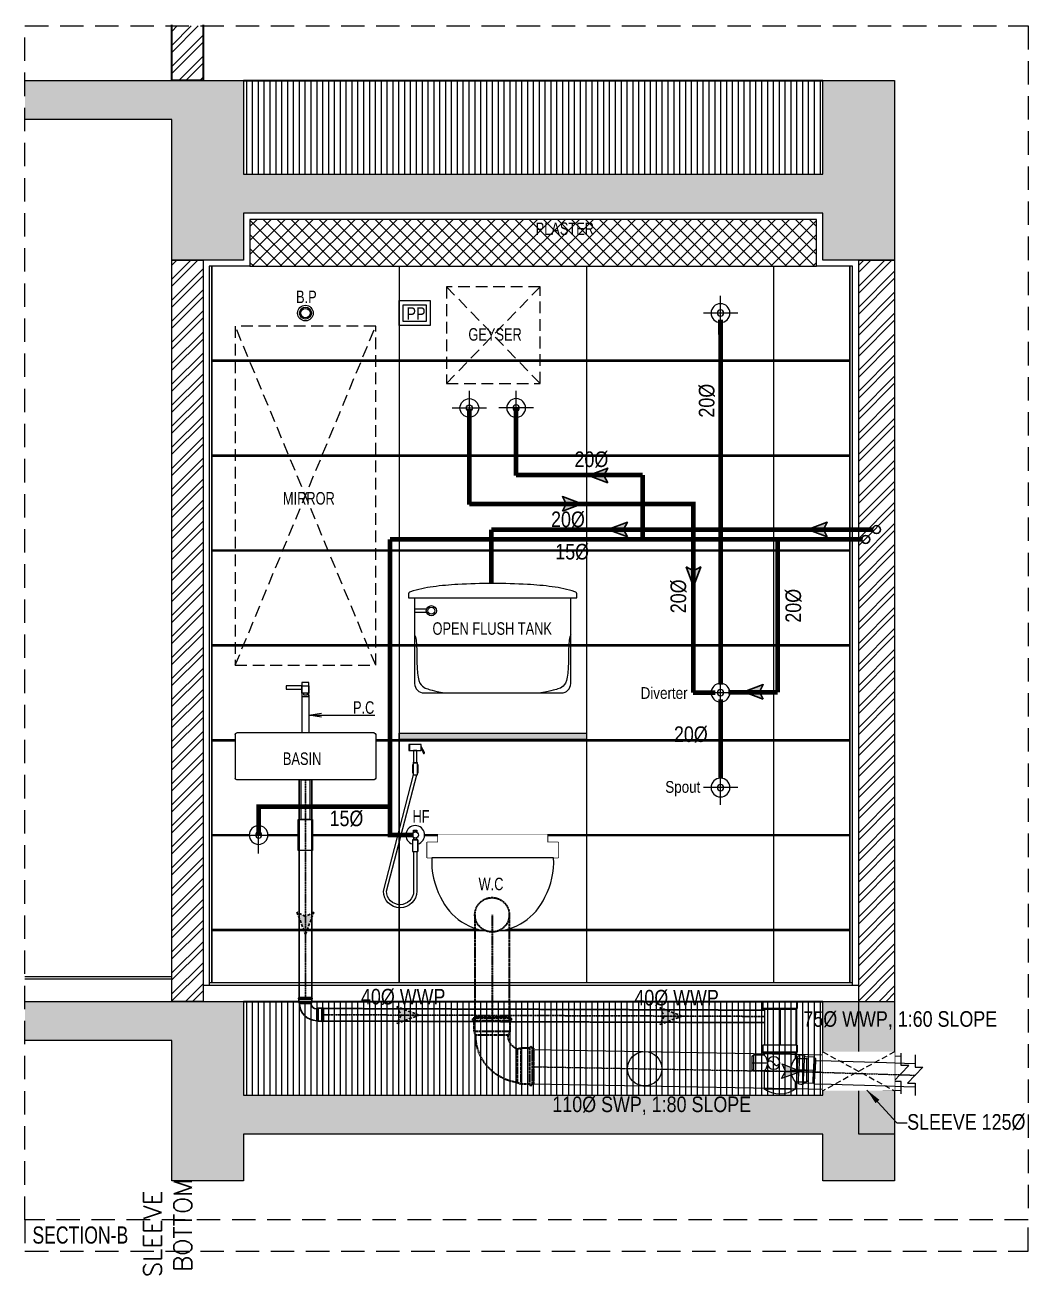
# Model space of a CAD drawing. Header units: inches. Extents: x 899679 to 12882928, y -3363313 to 527800.
# Drawn here: x 927396 to 930609, y 509118 to 513123 of the extents above; entities that cross this region are included whole.
import ezdxf

# ---------------------------------------------------------------- set-up
doc = ezdxf.new("R2010")
doc.units = ezdxf.units.IN
doc.header["$LTSCALE"] = 150
for name, pattern in [('CENTER', [2, 1.25, -0.25, 0.25, -0.25]), ('DASHED2', [0.375, 0.25, -0.125]), ('HIDDEN', [0.375, 0.25, -0.125])]:
    doc.linetypes.add(name, pattern=pattern)
for name, color, linetype, lineweight in [('a-Wall-HM', 30, 'Continuous', 20), ('ele02', 4, 'Continuous', 9), ('FILING-MSA', 253, 'Continuous', 9), ('g-dot', 8, 'HIDDEN', 9), ('g-ele-03', 8, 'Continuous', 5), ('g-r.c.c', 8, 'Continuous', 15), ('g-text', 8, 'Continuous', 9), ('g-wall', 8, 'Continuous', 30), ('P.FIXTURE-MSA', 8, 'Continuous', 5), ('P_SLEEVE', 1, 'Continuous', 9), ('P_SOIL WASTE PIPE', 6, 'DASHED2', 30), ('P_SW PIPE', 6, 'Continuous', 9), ('P_Water Supply Downtake pipe', 3, 'Continuous', 25), ('P_WW PIPE', 4, 'Continuous', 9), ('Pl_FLushing PIpe', 150, 'Continuous', 9), ('PLASTER', 3, 'Continuous', 9), ('SHEET', 7, 'Continuous', 13), ('TILE', 8, 'Continuous', 13), ('WALL HATCH-MSA', 251, 'Continuous', 9), ('WALL TILE', 250, 'Continuous', 13)]:
    doc.layers.add(name, color=color, linetype=linetype, lineweight=lineweight)
for name, color, linetype in [('g-sol250', 8, 'Continuous'), ('P_DOMESTIC GRAVITY PIPE', 3, 'Continuous'), ('P_FLUSHING GRAVITY PIPE', 150, 'Continuous'), ('P_HOT WATER PIPE', 1, 'HIDDEN'), ('P_SANITARY', 7, 'Continuous'), ('P_WASTE WATER PIPE', 4, 'DASHED2'), ('PL-Sleeve', 1, 'Continuous'), ('R.C.C HATCH-MSA', 250, 'Continuous'), ('TILE HATCH', 253, 'Continuous'), ('TILE SECTION', 152, 'Continuous')]:
    doc.layers.add(name, color=color, linetype=linetype)
doc.styles.add('AR', font='swisscl.ttf')
doc.styles.add('ARIAL', font='swisscl.ttf')
doc.styles.add('arial unicode', font='swisscl.ttf', dxfattribs={"height": 165})
doc.styles.add('PLUMBING TEXT', font='ARIALN.TTF')
doc.styles.add('SWINS', font='swissc.ttf')
doc.styles.add('{18b73a54-fa43-428c-adcb-c1c7bbdf2c84}', font='Simplex.shx')
doc.dimstyles.new('75', dxfattribs={"dimtxt": 115, "dimasz": 50, "dimexe": 75, "dimexo": 0, "dimgap": 25, "dimtad": 1, "dimdec": 0, "dimzin": 0, "dimdsep": 46, "dimtxsty": 'ARIAL', "dimblk": 'ARCHTICK', "dimcen": 0.09, "dimdle": 75, "dimclrd": 256, "dimclre": 256, "dimclrt": 256, "dimadec": 0, "dimazin": 0, "dimtfac": 1, "dimtdec": 0, "dimtofl": 0, "dimtmove": 1, "dimatfit": 0, "dimfxl": 1, "dimtolj": 1, "dimtzin": 0, "dimlwd": -1, "dimlwe": -1, "dimarcsym": 0})
doc.dimstyles.new('PLUMBING DIM', dxfattribs={"dimscale": 50, "dimtxt": 1.5, "dimasz": 1, "dimexe": 1, "dimexo": 1, "dimgap": 0.5, "dimtad": 1, "dimdec": 1, "dimtxsty": 'PLUMBING TEXT', "dimcen": 1, "dimdle": 50, "dimclrd": 256, "dimclre": 256, "dimclrt": 256, "dimadec": 0, "dimazin": 0, "dimtfac": 1, "dimtdec": 1, "dimtmove": 0, "dimatfit": 3, "dimfxl": 50, "dimlwd": -1, "dimlwe": -1, "dimarcsym": 1})

# ---------------------------------------------------------------- blocks, each defined once
blk = doc.blocks.new('_ArchTick')
at = {"color": 0, "linetype": 'ByBlock', "const_width": 0.15}
blk.add_lwpolyline([(-0.5, -0.5), (0.5, 0.5)], dxfattribs=at)
blk = doc.blocks.new('G$C59D45CD7')
at = {"layer": 'P.FIXTURE-MSA'}
for p, q in [((150, -385.9, 88.8), (150, -268.1, 88.8)), ((209.1, -327, 88.8), (90.9, -327, 88.8))]:
    blk.add_line(p, q, dxfattribs=at)
for points in [[(11.4, 116.5), (-11.4, 116.5), (-11.4, 162.1), (11.4, 162.1)], [(-11.4, 127.9), (11.4, 127.9), (11.4, 150.7), (-11.4, 150.7)], [(6.4, 127.9), (6.4, 122.2), (-6.4, 122.2), (-6.4, 127.9)], [(11.4, 150.7), (61.4, 150.7), (61.4, 140.7), (11.4, 140.7)]]:
    blk.add_lwpolyline(points, close=True, dxfattribs=at)
at = {"layer": 'P.FIXTURE-MSA', "elevation": 0}
blk.add_lwpolyline([(22.8, -277), (-22.8, -277), (-22.8, -377), (22.8, -377)], close=True, dxfattribs=at)
at = {"layer": 'P.FIXTURE-MSA'}
for radius in [30, 10]:
    blk.add_circle((150, -327, 88.8), radius, dxfattribs=at)
blk.add_wipeout([(-220, 0), (220, 0), (225, -5), (225, -145), (220, -150), (-220, -150), (-225, -145), (-225, -5)]).dxf.layer = 'P.FIXTURE-MSA'
for p, q in [((-11.4, 121.1), (-11.4, 0, 0)), ((11.4, 121.1), (11.4, 0, 0)), ((-220, 0), (220, 0)), ((-225, -5), (-225, -145)), ((225, -5), (225, -145)), ((-220, -150), (220, -150))]:
    blk.add_line(p, q, dxfattribs=at)
blk.add_lwpolyline([(-14.2, -277), (14.2, -277), (14.2, -150), (-14.2, -150)], close=True, dxfattribs=at)
for centre, start, end in [((-220, -5), 90, 180), ((220, -5), 0, 90), ((-220, -145), 180, 270), ((220, -145), 270, 0)]:
    blk.add_arc(centre, 5, start, end, dxfattribs=at)
blk = doc.blocks.new('fsfsfsfsf')
at = {"ltscale": 150}
for p, q in [((6903525.9, -4182669.8), (6903525.9, -4182707.2)), ((6903525.9, -4182669.8), (6903525.9, -4182707.2)), ((6903543.2, -4182669.8), (6903543.2, -4182707.2)), ((6903543.2, -4182669.8), (6903543.2, -4182707.2))]:
    blk.add_line(p, q, dxfattribs=at)
at = {"ltscale": 150, "elevation": 0}
for points in [[(6903515.8, -4182364), (6903514.1, -4182364), (6903514.1, -4182383.9), (6903515.8, -4182383.9)], [(6903515.8, -4182364.6), (6903515.8, -4182383.4), (6903553.3, -4182383.4), (6903553.3, -4182364.6)], [(6903541.6, -4182423.3), (6903527.5, -4182423.3), (6903527.5, -4182460.8), (6903541.6, -4182460.8)], [(6903525.9, -4182707.2), (6903543.2, -4182707.2), (6903543.2, -4182669.8), (6903525.9, -4182669.8)]]:
    blk.add_lwpolyline(points, close=True, dxfattribs=at)
for points in [[(6903540.2, -4182383.4), (6903528.9, -4182383.4), (6903528.9, -4182421.1, -0.197837), (6903527.5, -4182423.3), (6903541.6, -4182423.3, -0.197837), (6903540.2, -4182421.1)], [(6903553.3, -4182370.7), (6903553.3, -4182374), (6903559.7, -4182391.1, 0.998403), (6903564.5, -4182389.3)], [(6903539.6, -4182645.4, 0.267949), (6903529.6, -4182645.4), (6903529.6, -4182638.3), (6903539.6, -4182638.3)], [(6903539.6, -4182662.7, -0.267949), (6903529.6, -4182662.7), (6903529.6, -4182669.8), (6903539.6, -4182669.8)]]:
    blk.add_lwpolyline(points, format="xyb", close=True, dxfattribs=at)
for points in [[(6903525.9, -4182428), (6903525.9, -4182456.1)], [(6903543.2, -4182428), (6903543.2, -4182456.1)]]:
    blk.add_lwpolyline(points, dxfattribs=at)
for points in [[(6903539.6, -4182707.2), (6903539.6, -4182834.3, -0.990649), (6903432.6, -4182834.3), (6903529.6, -4182460.8)], [(6903529.6, -4182707.2), (6903529.6, -4182834.3, -0.988497), (6903442.6, -4182834.3), (6903539.6, -4182460.8)]]:
    blk.add_lwpolyline(points, format="xyb", dxfattribs=at)
at = {"ltscale": 150}
blk.add_circle((6903534.6, -4182654.1), 10, dxfattribs=at)
blk.add_arc((6903534.6, -4182654.1), 30, 286.7464, 253.2536, dxfattribs=at)
blk = doc.blocks.new('W.C')
at = {"ltscale": 600}
for points in [[(0, 0), (420, 0), (420, -50), (0, -50)], [(35, 25), (385, 25), (385, 0), (35, 0)]]:
    blk.add_lwpolyline(points, close=True, dxfattribs=at)
blk.add_wipeout([(35, 25), (385, 25), (385, 0), (35, 0)], dxfattribs=at)
blk.add_wipeout([(0, 0), (420, 0), (420, -50), (0, -50)], dxfattribs=at)
blk.add_lwpolyline([(377, -176, 0.138278), (405, -50), (15, -50, 0.138349), (43, -176, 0.652915)], format="xyb", close=True, dxfattribs=at)
blk = doc.blocks.new('BC')
at = {"ltscale": 100}
for p, q in [((0, -55), (0, 55)), ((-55, 0), (55, 0))]:
    blk.add_line(p, q, dxfattribs=at)
at = {"ltscale": 150}
for radius in [30, 10]:
    blk.add_circle((0, 0), radius, dxfattribs=at)
blk = doc.blocks.new('A$C4626e72a')
at = {"layer": 'P.FIXTURE-MSA'}
for p, q in [((0, 315), (0, 305)), ((0, 305), (20, 305)), ((20, 305), (520, 305)), ((20, 305), (20, 30)), ((520, 305), (540, 305)), ((520, 30), (520, 305)), ((540, 305), (540, 315)), ((20, 269.1), (58.2, 269.1)), ((20, 258.9), (58, 258.9)), ((20, 186.6), (23.1, 180.1)), ((23.1, 180.1), (25.1, 168.9)), ((25.1, 168.9), (26.3, 153.9)), ((514.9, 168.9), (513.7, 153.9)), ((516.9, 180.1), (514.9, 168.9)), ((520, 186.6), (516.9, 180.1)), ((26.3, 153.9), (26.8, 136.4)), ((26.8, 136.4), (27.1, 117.5)), ((513.2, 136.4), (512.9, 117.5)), ((513.7, 153.9), (513.2, 136.4)), ((27.1, 117.5), (27.4, 98.4)), ((27.4, 98.4), (28, 80.1)), ((512.6, 98.4), (512, 80.1)), ((512.9, 117.5), (512.6, 98.4)), ((28, 80.1), (29.1, 63.8)), ((29.1, 63.8), (31.1, 50.5)), ((31.1, 50.5), (33.7, 39.9)), ((508.9, 50.5), (506.3, 39.9)), ((510.9, 63.8), (508.9, 50.5)), ((512, 80.1), (510.9, 63.8)), ((33.7, 39.9), (37, 31.8)), ((37, 31.8), (40.7, 25.7)), ((40.7, 25.7), (44.7, 21.3)), ((44.7, 21.3), (49, 18.1)), ((49, 18.1), (53.3, 15.9)), ((50, 0), (65, 0)), ((50, 0), (190, 0)), ((53.3, 15.9), (57.5, 14.3)), ((57.5, 14.3), (61.7, 12.8)), ((61.7, 12.8), (66, 11.5)), ((66, 11.5), (70.8, 10.1)), ((70.8, 10.1), (76.5, 8.6)), ((76.5, 8.6), (83.5, 7)), ((83.5, 7), (92.1, 5.1)), ((92.1, 5.1), (102.6, 2.8)), ((102.6, 2.8), (115.4, 0)), ((190, 0), (350, 0)), ((350, 0), (490, 0)), ((437.4, 2.8), (424.6, 0)), ((447.9, 5.1), (437.4, 2.8)), ((456.5, 7), (447.9, 5.1)), ((463.5, 8.6), (456.5, 7)), ((469.2, 10.1), (463.5, 8.6)), ((474, 11.5), (469.2, 10.1)), ((478.3, 12.8), (474, 11.5)), ((475, 0), (490, 0)), ((482.5, 14.3), (478.3, 12.8)), ((486.7, 15.9), (482.5, 14.3)), ((491, 18.1), (486.7, 15.9)), ((495.3, 21.3), (491, 18.1)), ((499.3, 25.7), (495.3, 21.3)), ((503, 31.8), (499.3, 25.7)), ((506.3, 39.9), (503, 31.8))]:
    blk.add_line(p, q, dxfattribs=at)
for radius in [16.2, 11.2]:
    blk.add_circle((73.5, 263.6), radius, dxfattribs=at)
for centre, radius, start, end in [((9.5, 315), 9.5, 107.7568, 180), ((134, -73.8), 417.8, 97.5559, 107.7568), ((215.1, -685.3), 1034.6, 93.1449, 97.5559), ((270, -1684.1), 2034.9, 90, 93.1449), ((270, -1684.1), 2034.9, 86.8551, 90), ((324.9, -685.3), 1034.6, 82.4441, 86.8551), ((406, -73.8), 417.8, 72.2432, 82.4441), ((530.5, 315), 9.5, 0, 72.2432), ((50, 30), 30, 180, 270), ((490, 30), 30, 270, 0)]:
    blk.add_arc(centre, radius, start, end, dxfattribs=at)
blk = doc.blocks.new('PIPE POINT 110 DIA')
at = {"linetype": 'ByBlock'}
for p, q in [((0, 55), (7.1, 62.1)), ((7.1, 62.1), (7.1, 0)), ((46.5, 62.1), (7.1, 62.1)), ((52.2, 63.3), (52.2, 0)), ((75.3, 63.5), (75.3, 0)), ((0, 55), (0, 0)), ((0, -55), (0, 0)), ((84.2, 0), (5.9, 0)), ((7.1, -62.1), (7.1, 0)), ((52.2, -63.3), (52.2, 0)), ((75.3, -63.5), (75.3, 0)), ((84.2, 57.3), (84.2, 0)), ((84.2, -57.3), (84.2, 0)), ((0, -55), (7.1, -62.1)), ((46.5, -62.1), (7.1, -62.1))]:
    blk.add_line(p, q, dxfattribs=at)
for points in [[(57.3, 69.2), (57.4, 69.2)], [(57.3, -69.2), (57.4, -69.2)]]:
    blk.add_lwpolyline(points, dxfattribs=at)
for centre, radius, start, end in [((46, 69.1), 7.11, 274.28722, 329.92906), ((58.5, 62.2), 7.15, 99.28525, 151.43975), ((64.1, 30.3), 39.5, 80.2351, 99.76905), ((69.6, 62.2), 7.15, 28.29022, 80.44476), ((82.2, 69), 7.15, 208.41222, 256.41464), ((79.3, 57.3), 4.94, 359.99999, 75.43306), ((79.3, -57.3), 4.94, 284.56694, 0.00002), ((46, -69.1), 7.11, 30.07094, 85.71277), ((58.5, -62.2), 7.15, 208.56024, 260.71475), ((64.1, -30.3), 39.5, 260.23094, 279.76491), ((69.6, -62.2), 7.15, 279.55525, 331.70977), ((82.2, -69), 7.15, 103.58535, 151.58778)]:
    blk.add_arc(centre, radius, start, end, dxfattribs=at)
blk = doc.blocks.new('ARR')
at = {"ltscale": 0.025}
h = blk.add_hatch(color=256, dxfattribs=at)
edge = h.paths.add_edge_path()
edge.add_line((249, 94), (0, 0))
edge.add_line((0, 0), (249, -94))
edge.add_line((249, -94), (200, 0))
edge.add_line((200, 0), (249, 94))
at = {"color": 7, "linetype": 'Continuous', "ltscale": 0.025}
blk.add_lwpolyline([(249, 94), (0, 0), (249, -94), (200, 0)], close=True, dxfattribs=at)
blk = doc.blocks.new('WASTE WATER ARROW')
at = {"layer": 'P_WASTE WATER PIPE', "ltscale": 0.025}
blk.add_hatch(color=256, dxfattribs=at).paths.add_polyline_path([(481737.16, -256822.52), (481729.92, -256825.26), (481737.16, -256828), (481735.75, -256825.26)])
at = {"layer": 'P_WASTE WATER PIPE', "color": 7, "linetype": 'ByBlock', "ltscale": 0.025}
blk.add_lwpolyline([(481737.16, -256822.52), (481729.92, -256825.26), (481737.16, -256828), (481735.75, -256825.26)], close=True, dxfattribs=at)
blk = doc.blocks.new('A$C890a0507')
at = {"layer": 'P_SOIL WASTE PIPE', "ltscale": 0.07}
for p, q in [((57.4, 0), (-57.4, 0)), ((-57.4, 0), (-57.4, -3.8)), ((-57.4, -3.8), (57.4, -3.8)), ((-57.1, -12.7), (-57.1, -46.8)), ((-57.1, -12.7), (57.4, -12.7)), ((57.4, -3.8), (57.4, 0)), ((57.4, -46.7), (57.4, -12.7)), ((-57.1, -46.8), (57.4, -46.7)), ((-57.1, -46.8), (-51.1, -58.3)), ((-51.1, -58.3), (52.5, -58.3)), ((52.5, -58.3), (57.4, -46.7)), ((-132.2, -100.3), (-128.4, -100.3)), ((-132.2, -100.3), (-132.2, -215)), ((-128.4, -100.3), (-128.4, -215)), ((-119.5, -100.6), (-92.3, -100.6)), ((-119.5, -100.6), (-119.5, -215)), ((-92.3, -100.6), (-80.7, -103.6)), ((-92.3, -100.6), (-92.3, -215)), ((-80.7, -103.6), (-80.8, -210.2)), ((-128.4, -215), (-132.2, -215)), ((-92.3, -215), (-119.5, -215)), ((-80.8, -210.2), (-92.3, -215))]:
    blk.add_line(p, q, dxfattribs=at)
for radius, start in [(153.2, 277.4748), (49.6, 293.786)]:
    blk.add_arc((-100.7, -58.3), radius, start, 360, dxfattribs=at)
for centre, major_axis, start_param, end_param in [((-56.9, -8.2), (3.14, 3.14), 0.884458, 3.900914), ((57.3, -8.2), (-3.13, 3.13), 2.381065, 5.472916)]:
    blk.add_ellipse(centre, major_axis=major_axis, ratio=1, start_param=start_param, end_param=end_param, dxfattribs=at)
at = {"layer": 'P_SOIL WASTE PIPE', "ltscale": 0.07, "extrusion": (0, 0, -1)}
for centre, major_axis, start_param, end_param in [((-124, -100.7), (3.14, 3.14), 4.02605, 7.042506), ((-124, -214.9), (-3.13, 3.13), 2.381065, 5.472916)]:
    blk.add_ellipse(centre, major_axis=major_axis, ratio=1, start_param=start_param, end_param=end_param, dxfattribs=at)
blk = doc.blocks.new('A$C001cdb74')
at = {"layer": 'P_WW PIPE'}
for p, q in [((55, 0), (-55, 0)), ((55, 0), (55, -22.1)), ((-55, 0), (-55, -22.1)), ((55, -22.1), (-55, -22.1)), ((-53.2, -25.1), (-55, -22.1)), ((53.2, -25.1), (-53.2, -25.1)), ((-50, -25.1), (-50, -140.3)), ((0, -25.1), (0, -140.3)), ((50, -25.1), (50, -140.3)), ((53.2, -25.1), (55, -22.1)), ((-54.3, -140.3, 0), (55.7, -140.3, 0)), ((-54.3, -140.3, 0), (-54.3, -162.5, 0)), ((55.7, -140.3, 0), (55.7, -162.5, 0)), ((-89.3, -185.5, 0), (-84.3, -182.5, 0)), ((-89.3, -185.5, 0), (-89.3, -254.5, 0)), ((-84.3, -182.5, 0), (-84.3, -257.5, 0)), ((-49.3, -182.5, 0), (-84.3, -182.5, 0)), ((-54.3, -162.5, 0), (55.7, -162.5, 0)), ((-52.5, -165.5, 0), (-54.3, -162.5, 0)), ((-52.5, -165.5, 0), (53.9, -165.5, 0)), ((-49.3, -182.5, 0), (-49.3, -165.5, 0)), ((-49.3, -165.5, 0), (-49.3, -182.5, 0)), ((40.7, -197.5, 0), (90.7, -197.5, 0)), ((50.7, -165.5, 0), (50.7, -172.5, 0)), ((50.7, -172.5, 0), (85.7, -172.5, 0)), ((53.9, -165.5, 0), (55.7, -162.5, 0)), ((85.7, -172.5, 0), (85.7, -222.5, 0)), ((90.7, -175.5, 0), (85.7, -172.5, 0)), ((90.7, -175.5, 0), (90.7, -219.5, 0)), ((-34.3, -220, 0), (-89.3, -220, 0)), ((50.7, -222.5, 0), (50.7, -280.9, 0)), ((50.7, -222.5, 0), (85.7, -222.5, 0)), ((85.7, -222.5, 0), (90.7, -219.5, 0)), ((-89.3, -254.5, 0), (-84.3, -257.5, 0)), ((-49.3, -257.5, 0), (-84.3, -257.5, 0)), ((-49.3, -280.9, 0), (-49.3, -257.5, 0)), ((-49.3, -280.9, 0), (50.7, -280.9, 0))]:
    blk.add_line(p, q, dxfattribs=at)
blk.add_circle((20.7, -197.5, 0), 20, dxfattribs=at)
for centre, radius, start, end in [((-88.7, -220, 0), 54.4, 316.3972, 43.6028), ((77, -197.5, 0), 36.3, 136.3972, 223.6028), ((0.7, -212.9, 0), 84.4, 233.691, 306.309)]:
    blk.add_arc(centre, radius, start, end, dxfattribs=at)
blk.add_spline([(40.7, -197.5, 0), (34.2, -190.4, 0), (21.2, -197.5, 0), (13.2, -205.9, 0), (0.7, -197.5, 0)], degree=3, dxfattribs=at)
blk = doc.blocks.new('A$C0a2596f3')
at = {"layer": 'P_WASTE WATER PIPE', "linetype": 'Continuous', "ltscale": 6}
for p, q in [((20.8, 0), (-20.8, 0)), ((-20.8, 0), (-20.8, -1.4)), ((-20.8, 0), (20.8, 0)), ((-57.5, -75.8), (-57.5, -34.3)), ((-57.5, -34.3), (-56.1, -34.3)), ((-56.1, -34.3), (-56.1, -75.8)), ((-52.9, -34.4), (-40.6, -34.4)), ((-52.9, -34.4), (-52.9, -75.8)), ((-40.6, -34.4), (-36.4, -36.5)), ((-40.6, -34.4), (-40.6, -75.8)), ((-36.4, -36.5), (-36.4, -74)), ((-20.8, -1.4), (20.8, -1.4)), ((-20.6, -4.6), (-20.6, -14.4)), ((-20.6, -4.6), (20.8, -4.6)), ((-20.6, -14.4), (-18.5, -18.6)), ((-20.6, -14.4), (20.8, -14.4)), ((-18.5, -18.6), (19, -18.6)), ((19, -18.6), (20.8, -14.4)), ((20.8, -1.4), (20.8, 0)), ((20.8, -14.4), (20.8, -4.6)), ((-56.1, -75.8), (-57.5, -75.8)), ((-40.6, -75.8), (-52.9, -75.8)), ((-36.4, -74), (-40.6, -75.8))]:
    blk.add_line(p, q, dxfattribs=at)
for radius in [17.9, 55.4]:
    blk.add_arc((-36.4, -18.6), radius, 270, 0, dxfattribs=at)
at = {"layer": 'P_WASTE WATER PIPE', "linetype": 'Continuous', "ltscale": 6, "extrusion": (0, 0, -1)}
for centre, start_param, end_param in [((-54.5, -34.4), 5.596847, 8.613303), ((-54.5, -75.7), 2.381065, 5.472916)]:
    blk.add_ellipse(centre, major_axis=(-1.13, 1.13), ratio=1, start_param=start_param, end_param=end_param, dxfattribs=at)
at = {"layer": 'P_WASTE WATER PIPE', "linetype": 'Continuous', "ltscale": 6}
for centre, start_param, end_param in [((-20.6, -3), -0.686339, 2.330117), ((20.7, -3), 2.381065, 5.472916)]:
    blk.add_ellipse(centre, major_axis=(-1.13, 1.13), ratio=1, start_param=start_param, end_param=end_param, dxfattribs=at)
blk = doc.blocks.new('G$C0942C0AF')
at = {"layer": 'g-dot', "color": 251}
for p, q in [((-148.2, 1754.6, 0), (151.8, 1444.5)), ((-148.2, 1444.5), (151.8, 1754.4))]:
    blk.add_line(p, q, dxfattribs=at)
blk.add_lwpolyline([(-148.2, 1754.4), (-148.2, 1444.5), (151.8, 1444.5), (151.8, 1754.4)], close=True, dxfattribs=at)
at = {"layer": 'P.FIXTURE-MSA', "color": 251}
blk.add_blockref('BC', (-74.9, 1366), dxfattribs=at)
at = {"layer": 'P.FIXTURE-MSA', "color": 251, "xscale": -1}
blk.add_blockref('BC', (75.1, 1366), dxfattribs=at)
at = {"layer": 'g-text', "color": 251, "style": 'arial unicode'}
blk.add_text('GEYSER', height=40, dxfattribs=at).set_placement((-77.9, 1581.7, 0))
blk = doc.blocks.new('G$CF2C42D6E')
at = {"layer": 'FILING-MSA'}
h = blk.add_hatch(dxfattribs=at)
h.set_pattern_fill('ANSI31', color=251, scale=150, angle=45)
h.set_pattern_definition([(90, (-1806862.038, -766020.704), (-18.75, 0), [])])
h.paths.add_polyline_path([(2555.8, -175), (2555.8, -475), (700.4, -475), (700.4, -175)])
h = blk.add_hatch(dxfattribs=at)
h.set_pattern_fill('ANSI31', color=251, scale=150, angle=45)
h.set_pattern_definition([(90, (-1806862.038, -768970.704), (-18.75, 0), [])])
h.paths.add_polyline_path([(2555.8, -3125), (2555.8, -3425), (700.4, -3425), (700.4, -3125)])
at = {"layer": 'g-sol250'}
h = blk.add_hatch(color=251, dxfattribs=at)
h.dxf.hatch_style = 1
h.paths.add_polyline_path([(1798.4, -2286), (1798.4, -2266), (1198.4, -2266), (1198.4, -2286)])
at = {"layer": 'R.C.C HATCH-MSA'}
h = blk.add_hatch(color=251, dxfattribs=at)
h.dxf.hatch_style = 1
h.paths.add_polyline_path([(2785.8, -175), (2785.8, -750), (2555.8, -750), (2555.8, -600), (700.4, -600), (700.4, -750), (470.4, -750), (470.4, -300), (0, -300), (0, -175), (700.4, -175), (700.4, -475), (2555.8, -475), (2555.8, -175)])
h = blk.add_hatch(color=251, dxfattribs=at)
h.dxf.hatch_style = 1
h.paths.add_polyline_path([(2785.8, -3125), (2785.8, -3700), (2555.8, -3700), (2555.8, -3550), (700.4, -3550), (700.4, -3700), (470.4, -3700), (470.4, -3250), (0, -3250), (0, -3125), (700.4, -3125), (700.4, -3425), (2555.8, -3425), (2555.8, -3125)])
at = {"layer": 'TILE HATCH'}
h = blk.add_hatch(dxfattribs=at)
h.set_pattern_fill('ANSI37', color=251, scale=10, angle=180)
h.set_pattern_definition([(225, (-927396.254, -545364.953), (22.4506403, -22.4506403), []), (315, (-927396.254, -545364.953), (22.4506403, 22.4506403), [])])
h.paths.add_polyline_path([(2535.8, -770), (2535.8, -620), (720.4, -620), (720.4, -770)])
at = {"layer": 'WALL HATCH-MSA'}
h = blk.add_hatch(dxfattribs=at)
h.set_pattern_fill('ANSI32', color=251, scale=5)
h.set_pattern_definition([(45, (-927396.254, -545364.953), (-33.6759605, 33.6759605), []), (45, (-927373.804, -545364.953), (-33.6759605, 33.6759605), [])])
h.paths.add_polyline_path([(570.4, 0), (470.4, 0), (470.4, -175), (570.4, -175)])
h = blk.add_hatch(dxfattribs=at)
h.set_pattern_fill('ANSI32', color=251, scale=5)
h.set_pattern_definition([(45, (-927396.254, -545372.953), (-33.6759605, 33.6759605), []), (45, (-927373.804, -545372.953), (-33.6759605, 33.6759605), [])])
h.paths.add_polyline_path([(2670.8, -750), (2785.8, -750), (2785.8, -3125), (2670.8, -3125)])
h.paths.add_polyline_path([(470.4, -750), (570.4, -750), (570.4, -3125), (470.4, -3125)])
at = {"layer": 'a-Wall-HM', "color": 251}
for points in [[(470.4, -750), (570.4, -750), (570.4, -3125), (470.4, -3125)], [(2670.8, -750), (2785.8, -750), (2785.8, -3550), (2670.8, -3550)]]:
    blk.add_lwpolyline(points, close=True, dxfattribs=at)
at = {"layer": 'ele02', "color": 251}
blk.add_line((720.4, -770), (2535.8, -770), dxfattribs=at)
at = {"layer": 'g-dot', "color": 251}
for p, q in [((1123.4, -2048, 0), (673.5, -962, 0)), ((1123.4, -2048, 0), (673.5, -962, 0)), ((673.5, -2048, 0), (1123.4, -962, 0))]:
    blk.add_line(p, q, dxfattribs=at)
at = {"layer": 'g-dot', "color": 251, "elevation": 0}
blk.add_lwpolyline([(673.4, -2048), (1123.4, -2048), (1123.5, -962), (673.5, -962)], close=True, dxfattribs=at)
blk.add_lwpolyline([(673.4, -2048), (1123.4, -2048), (1123.5, -962), (673.5, -962)], close=True, dxfattribs=at)
at = {"layer": 'g-ele-03', "color": 251}
blk.add_line((598.4, -2453, 0), (598.4, -2453, 0), dxfattribs=at)
at = {"layer": 'g-r.c.c', "color": 251}
for points in [[(0, -175), (700.4, -175), (700.4, -475), (2555.8, -475), (2555.8, -175), (2785.8, -175), (2785.8, -600), (2785.8, -600), (2785.8, -750), (2555.8, -750), (2555.8, -600), (700.4, -600), (700.4, -750), (470.4, -750), (470.4, -300), (0, -300)], [(0, -3125), (700.4, -3125), (700.4, -3425), (2555.8, -3425), (2555.8, -3125), (2785.8, -3125), (2785.8, -3550), (2785.8, -3550), (2785.8, -3700), (2555.8, -3700), (2555.8, -3550), (700.4, -3550), (700.4, -3700), (470.4, -3700), (470.4, -3250), (0, -3250)]]:
    blk.add_lwpolyline(points, dxfattribs=at)
at = {"layer": 'g-wall', "color": 251}
for p, q in [((700.4, -175), (2555.8, -175)), ((700.4, -3125), (2555.8, -3125))]:
    blk.add_line(p, q, dxfattribs=at)
blk.add_lwpolyline([(570.4, 3), (570.4, -175), (470.4, -175), (470.4, 3)], dxfattribs=at)
at = {"layer": 'P.FIXTURE-MSA', "color": 251}
for points in [[(1298.4, -960), (1198.4, -960), (1198.4, -880), (1298.4, -880)], [(1285.1, -946.7), (1211.7, -946.7), (1211.7, -893.3), (1285.1, -893.3)]]:
    blk.add_lwpolyline(points, close=True, dxfattribs=at)
for radius in [25, 19, 15]:
    blk.add_circle((898.5, -920, 0), radius, dxfattribs=at)
at = {"layer": 'PLASTER', "color": 251}
blk.add_lwpolyline([(2650.8, -3073), (2650.8, -770), (2535.8, -770), (2535.8, -620), (720.4, -620), (720.4, -770), (590.4, -770), (590.4, -3073)], dxfattribs=at)
at = {"layer": 'SHEET', "color": 251, "linetype": 'HIDDEN', "ltscale": 2}
for points in [[(3213.2, -3824.7), (0, -3824.7), (0, 0), (3213.2, 0)], [(3213.2, -3824.7), (0, -3824.7), (0, -3924.7), (3213.2, -3924.7)]]:
    blk.add_lwpolyline(points, close=True, dxfattribs=at)
at = {"layer": 'TILE', "color": 251}
for p, q in [((0, -3045), (470.4, -3045)), ((0, -3053), (470.4, -3053)), ((570.4, -3073), (2670.8, -3073)), ((590.4, -3065), (2650.8, -3065))]:
    blk.add_line(p, q, dxfattribs=at)
at = {"layer": 'TILE SECTION', "color": 251}
for points in [[(598.4, -770), (598.4, -3065)], [(2642.8, -3065), (2642.8, -770)]]:
    blk.add_lwpolyline(points, dxfattribs=at)
at = {"layer": 'WALL TILE', "color": 251}
for p, q in [((598.4, -1070), (2642.8, -1070)), ((598.4, -1074), (2642.8, -1074)), ((598.4, -1374), (2642.8, -1374)), ((598.4, -1374), (2642.8, -1374)), ((598.4, -1378), (2642.8, -1378)), ((598.4, -1678), (2642.8, -1678)), ((598.4, -1682), (2642.8, -1682)), ((598.4, -1982), (2642.8, -1982)), ((598.4, -1986), (2642.8, -1986)), ((598.4, -2590), (718.4, -2590)), ((598.4, -2594), (718.4, -2594)), ((778.3, -2590), (875.6, -2590)), ((778.3, -2594), (875.6, -2594)), ((921.2, -2590), (1220.1, -2590)), ((921.2, -2594), (1220.1, -2594)), ((1279.9, -2590), (1323.4, -2590)), ((1279.9, -2594), (1323.4, -2594)), ((1673.4, -2590), (2642.8, -2590)), ((1673.4, -2594), (2642.8, -2594)), ((598.4, -2894), (1451.7, -2894)), ((598.4, -2898), (1470.9, -2898)), ((1525.9, -2898), (2642.8, -2898)), ((1545.1, -2894), (2642.8, -2894))]:
    blk.add_line(p, q, dxfattribs=at)
for points in [[(1198.4, -770), (1198.4, -3065)], [(1798.4, -770), (1798.4, -3065)], [(2398.4, -770), (2398.4, -3065)], [(1198.4, -3065), (1198.4, -2290), (1798.4, -2290), (1798.4, -3065)]]:
    blk.add_lwpolyline(points, dxfattribs=at)
for points in [[(1798.4, -2286), (1198.4, -2286), (1198.4, -2266), (1798.4, -2266)], [(1202.4, -2286), (1794.4, -2286), (1794.4, -2290), (1202.4, -2290)]]:
    blk.add_lwpolyline(points, close=True, dxfattribs=at)
at = {"color": 251}
blk.add_blockref('A$C4626e72a', (1228.3, -2137, 0), dxfattribs=at)
at = {"layer": 'P.FIXTURE-MSA', "color": 251, "xscale": -1}
for p in [(2228.1, -920), (2228.1, -2136), (2228.1, -2440)]:
    blk.add_blockref('BC', p, dxfattribs=at)
at = {"layer": 'P.FIXTURE-MSA', "color": 251}
blk.add_blockref('fsfsfsfsf', (-6902284.5, 4180062.1), dxfattribs=at)
at = {"layer": 'g-text', "color": 251, "style": 'arial unicode'}
for s, height, p in [('PLASTER', 40, (1635.9, -669.8, 0)), ('B.P', 40, (868.3, -888, 0)), ('MIRROR', 40, (826.2, -1533.4, 0)), ('OPEN FLUSH TANK', 40, (1305.5, -1950.5, 0)), ('P.C ', 40, (1050.8, -2203.6)), ('BASIN', 40, (848.7, -2354.7, 0)), ('HF', 40, (1241.4, -2552.4, 0)), ('W.C', 40, (1453.1, -2768.8)), ('SECTION-B', 55, (23.8, -3901))]:
    blk.add_text(s, height=height, dxfattribs=at).set_placement(p)
at = {"layer": 'P.FIXTURE-MSA', "color": 251, "style": 'SWINS'}
blk.add_text('PP', height=40, dxfattribs=at).set_placement((1222.2, -941.4))
at = {"layer": 'g-text', "color": 251}
blk.add_leader([(909.8, -2207.9), (1121.2, -2207.9)], dimstyle='75', override={"dimtxt": 90, "dimasz": 40, "dimgap": 10, "dimtad": 0, "dimtxsty": 'AR', "dimclrd": 256, "dimldrblk": 'Open'}, dxfattribs=at)
at = {"layer": 'P.FIXTURE-MSA', "color": 251, "xscale": -1}
blk.add_blockref('G$C59D45CD7', (898.4, -2265, 0), dxfattribs=at)
at = {"layer": 'P.FIXTURE-MSA', "color": 251}
blk.add_blockref('W.C', (1288.4, -2615), dxfattribs=at)
at = {"layer": 'WALL TILE', "color": 251}
for p, q in [((598.4, -2286), (673.4, -2286)), ((598.4, -2290), (673.4, -2290)), ((1123.4, -2286), (2642.8, -2286)), ((1123.4, -2290), (2642.8, -2290))]:
    blk.add_line(p, q, dxfattribs=at)
at = {"layer": 'g-text', "color": 251, "style": 'arial unicode'}
blk.add_text('BASIN', height=40, dxfattribs=at).set_placement((826.2, -2367.5))

msp = doc.modelspace()

# ---------------------------------------------------------------- block references
at = {"color": 1}
msp.add_blockref('G$CF2C42D6E', (927396.25, 513119.66), dxfattribs=at)

# ---------------------------------------------------------------- next in the draw order: linework, layer by layer
at = {"layer": 'P_DOMESTIC GRAVITY PIPE', "const_width": 15}
for points in [[(928969.71, 511895.66), (928969.71, 511678.45)], [(929375.47, 511474.66), (929375.47, 511681.18)], [(929807.71, 510985), (929807.71, 511474.66)], [(929649.77, 510985), (929807.71, 510985)]]:
    msp.add_lwpolyline(points, dxfattribs=at)
at = {"layer": 'P_DOMESTIC GRAVITY PIPE', "const_width": 15, "elevation": 0}
msp.add_lwpolyline([(928969.71, 511681.18), (929375.47, 511681.18)], dxfattribs=at)
at = {"layer": 'P_DOMESTIC GRAVITY PIPE'}
msp.add_circle((930089.65, 511474.71), 12.73, dxfattribs=at)
at = {"layer": 'P_FLUSHING GRAVITY PIPE'}
msp.add_circle((930124.04, 511506.13, 0), 12.73, dxfattribs=at)
at = {"layer": 'P_HOT WATER PIPE', "const_width": 15}
for points in [[(928819.71, 511892.94), (928819.71, 511585.76)], [(929560.74, 510983.66), (929536.4, 510983.66)], [(929607.9, 510983.66), (929536.4, 510983.66)]]:
    msp.add_lwpolyline(points, dxfattribs=at)
at = {"layer": 'P_HOT WATER PIPE', "const_width": 15, "elevation": 0}
for points in [[(928819.71, 511588.49), (929536.84, 511588.49), (929536.84, 510983.66)], [(928837.04, 511588.49), (929536.84, 511588.49), (929536.84, 510983.66)]]:
    msp.add_lwpolyline(points, dxfattribs=at)
at = {"layer": 'P_SOIL WASTE PIPE', "ltscale": 0.07}
for p, q in [((928837.64, 510272.13, 0), (928837.64, 509932.77, 0)), ((928947.64, 510272.13, 0), (928947.64, 509932.77, 0))]:
    msp.add_line(p, q, dxfattribs=at)
at = {"layer": 'P_SOIL WASTE PIPE', "color": 252, "linetype": 'CENTER', "ltscale": 0.005}
msp.add_line((928892.64, 510272.13, 0), (928892.64, 509932.77, 0), dxfattribs=at)
at = {"layer": 'P_SOIL WASTE PIPE', "ltscale": 0.07}
msp.add_circle((928892.64, 510272.13, 0), 55, dxfattribs=at)
at = {"layer": 'P_SW PIPE'}
for p, q in [((929021.02, 509840.34, 0), (930203.28, 509818.67, 0)), ((929021.02, 509730.32, 0), (930203.28, 509708.66, 0))]:
    msp.add_line(p, q, dxfattribs=at)
at = {"layer": 'P_SW PIPE', "color": 8, "linetype": 'CENTER', "ltscale": 0.005}
msp.add_line((929021.02, 509785.33, 0), (930066.96, 509766.16, 0), dxfattribs=at)
at = {"layer": 'P_SW PIPE', "elevation": 0}
msp.add_lwpolyline([(930203.28, 509698.19), (930203.28, 509737.46), (930178.71, 509737.46), (930227.85, 509789.38), (930203.28, 509789.38), (930203.28, 509828.65)], dxfattribs=at)
at = {"layer": 'P_SW PIPE'}
msp.add_circle((929381.25, 509778.73, 0), 55, dxfattribs=at)
at = {"layer": 'P_WASTE WATER PIPE', "ltscale": 0.05, "elevation": 0}
for points in [[(928274.64, 510002.24), (928274.63, 510703.51)], [(928314.63, 510002.24), (928314.63, 510703.51)], [(929765.44, 509966.49), (928350.83, 509971.8)], [(929765.44, 509926.5), (928352.59, 509931.8)]]:
    msp.add_lwpolyline(points, dxfattribs=at)
at = {"layer": 'P_WASTE WATER PIPE', "color": 252, "linetype": 'CENTER', "ltscale": 0.005, "elevation": 0}
for points in [[(928294.64, 510002.24), (928294.64, 510703.51)], [(929765.44, 509946.49), (928350.76, 509951.8)]]:
    msp.add_lwpolyline(points, dxfattribs=at)
at = {"layer": 'P_Water Supply Downtake pipe', "color": 11, "linetype": 'Continuous', "ltscale": 0.5, "const_width": 15}
msp.add_lwpolyline([(929624.35, 512178.88), (929624.81, 511009.63)], dxfattribs=at)
at = {"layer": 'P_Water Supply Downtake pipe', "ltscale": 20, "elevation": 0}
msp.add_lwpolyline([(930076.92, 511474.66, 15, 15, 0), (928565.73, 511474.66, 15, 15, 0)], format="xyseb", dxfattribs=at)
at = {"layer": 'P_Water Supply Downtake pipe', "ltscale": 20, "const_width": 15, "elevation": 88.75}
for points in [[(928565.73, 510618.79), (928565.73, 511474.66)], [(928144.64, 510527.66), (928144.64, 510618.79), (928565.73, 510618.79)]]:
    msp.add_lwpolyline(points, dxfattribs=at)
at = {"layer": 'P_Water Supply Downtake pipe', "color": 11, "linetype": 'Continuous', "ltscale": 0.5, "const_width": 15, "elevation": 0}
msp.add_lwpolyline([(929624.79, 510962.36), (929624.79, 510709.66)], dxfattribs=at)
at = {"layer": 'P_Water Supply Downtake pipe', "ltscale": 20, "const_width": 15}
msp.add_lwpolyline([(928641.46, 510527.66), (928565.73, 510527.66), (928565.73, 510618.79)], dxfattribs=at)
at = {"layer": 'P_WW PIPE', "elevation": 0}
msp.add_lwpolyline([(930248.22, 509823.5), (930248.22, 509784.23), (930272.79, 509784.23), (930223.64, 509732.3), (930248.22, 509732.3), (930248.22, 509693.04)], dxfattribs=at)
at = {"layer": 'Pl_FLushing PIpe', "const_width": 15, "elevation": 0}
for points in [[(928889.79, 511506.21), (930111.31, 511506.21)], [(928889.79, 511333.48), (928889.79, 511506.21)]]:
    msp.add_lwpolyline(points, dxfattribs=at)

# ---------------------------------------------------------------- next in the draw order: block references
at = {"layer": 'P_DOMESTIC GRAVITY PIPE', "linetype": 'Continuous', "xscale": -0.25, "yscale": 0.25, "zscale": 0.25, "rotation": 180}
for p in [(929201.07, 511679.74, 0), (929699.2, 510985.85)]:
    msp.add_blockref('ARR', p, dxfattribs=at)
at = {"layer": 'P_FLUSHING GRAVITY PIPE', "xscale": -0.25, "yscale": 0.25, "zscale": 0.25, "rotation": 180}
for p in [(929263.65, 511506.21, 0), (929904.34, 511506.21, 0)]:
    msp.add_blockref('ARR', p, dxfattribs=at)
at = {"layer": 'P_HOT WATER PIPE', "xscale": 0.25, "yscale": 0.25, "zscale": 0.25}
for p, rotation in [((929180.35, 511588.49, 0), 180), ((929537.75, 511324.11, 0), 90.00000000000001)]:
    msp.add_blockref('ARR', p, dxfattribs=dict(at, rotation=rotation))
at = {"layer": 'P_SOIL WASTE PIPE', "color": 2, "xscale": -1}
msp.add_blockref('A$C890a0507', (928892.64, 509945.08, 0), dxfattribs=at)
at = {"layer": 'P_WASTE WATER PIPE', "color": 1}
msp.add_blockref('G$C0942C0AF', (928894.65, 510529.66), dxfattribs=at)
at = {"layer": 'P_WASTE WATER PIPE', "ltscale": 0.05, "xscale": 9.924111691501553, "yscale": 9.924111691501553, "zscale": 9.924111691501553}
for p, rotation in [((-1620467.93, -4270532.46, 0), 90.00000000000001), ((5709400.55, -2038811.93, 0), 180), ((5710242.92, -2038815.09, 0), 180)]:
    msp.add_blockref('WASTE WATER ARROW', p, dxfattribs=dict(at, rotation=rotation))
at = {"layer": 'P_WASTE WATER PIPE', "color": 2, "xscale": -1}
for name, p in [('A$C0a2596f3', (928294.64, 510006.82, 0)), ('A$C001cdb74', (929815.44, 509994.66))]:
    msp.add_blockref(name, p, dxfattribs=at)
at = {"layer": 'P_WW PIPE', "rotation": 358.233084483686}
for name, p, xscale, yscale, zscale in [('PIPE POINT 110 DIA', (929927.12, 509774.68), -0.6818181818181818, 0.6818181818181818, 0.6818181818181818), ('ARR', (929882.87, 509769.54, 0), -0.25, 0.25, 0.25)]:
    msp.add_blockref(name, p, dxfattribs=dict(at, xscale=xscale, yscale=yscale, zscale=zscale))

# ---------------------------------------------------------------- next in the draw order: texts
at = {"layer": 'P_DOMESTIC GRAVITY PIPE', "style": 'PLUMBING TEXT'}
for s, p in [('20%%C', (929156.62, 511706.56, 0)), ('15%%C', (928371.93, 510556.03, 0))]:
    msp.add_text(s, height=50, dxfattribs=at).set_placement(p)
msp.add_text('20%%C', height=50, rotation=90, dxfattribs=at).set_placement((929882.38, 511207.92, 0))
at = {"layer": 'P_FLUSHING GRAVITY PIPE', "style": 'PLUMBING TEXT'}
msp.add_text('15%%C', height=50, dxfattribs=at).set_placement((929094.94, 511410.34, 0))
at = {"layer": 'P_HOT WATER PIPE', "style": 'PLUMBING TEXT'}
msp.add_text('20%%C', height=50, dxfattribs=at).set_placement((929081.51, 511513.94, 0))
msp.add_text('20%%C', height=50, rotation=90, dxfattribs=at).set_placement((929514.18, 511238.1, 0))
at = {"layer": 'P_SANITARY', "style": 'PLUMBING TEXT'}
for s, p in [('Diverter ', (929368.58, 510963.83, 0)), ('Spout', (929447.44, 510662.91, 0))]:
    msp.add_text(s, height=37.5, dxfattribs=at).set_placement(p)
at = {"layer": 'P_SLEEVE', "style": 'PLUMBING TEXT'}
msp.add_text('SLEEVE 125%%C', height=50, dxfattribs=at).set_placement((930222.36, 509583.54, 0))
at = {"layer": 'P_SW PIPE', "style": 'PLUMBING TEXT'}
msp.add_text('110Ø SWP, 1:80 SLOPE', height=50, dxfattribs=at).set_placement((929085.73, 509640.03, 0))
at = {"layer": 'P_Water Supply Downtake pipe', "color": 11, "linetype": 'Continuous', "ltscale": 0.5, "style": 'PLUMBING TEXT'}
msp.add_text('20%%C', height=50, rotation=90, dxfattribs=at).set_placement((929604.87, 511864.85, 0))
msp.add_text('20%%C', height=50, dxfattribs=at).set_placement((929475.23, 510825.65, 0))
at = {"layer": 'P_WW PIPE', "lineweight": 30, "char_height": 50, "width": 623.9432, "attachment_point": 1, "style": 'PLUMBING TEXT'}
for s, insert in [('40Ø WWP', (928472.58, 510034.77)), ('40Ø WWP', (929348.5, 510031.48)), ('75Ø WWP, 1:60 SLOPE', (929889.93, 509963.3, 0))]:
    msp.add_mtext(s, dxfattribs=dict(at, insert=insert))
at = {"layer": 'PL-Sleeve', "lineweight": 5, "insert": (927930.39, 508753.78), "char_height": 57.8278, "width": 776.0721, "attachment_point": 7, "rotation": 90, "style": '{18b73a54-fa43-428c-adcb-c1c7bbdf2c84}'}
msp.add_mtext('125%%CMM SLEEVE AT SUNK BOTTOM ', dxfattribs=at)

# ---------------------------------------------------------------- next in the draw order: wipeouts: each hides what was drawn before it
msp.add_wipeout([(929952.05, 509833.11), (929952.05, 509708.11), (930182.05, 509708.11), (930182.05, 509833.11)]).dxf.layer = 'P_SLEEVE'

# ---------------------------------------------------------------- next in the draw order: linework, layer by layer
at = {"layer": 'P_SLEEVE', "linetype": 'HIDDEN', "ltscale": 0.5}
for p, q in [((930182.05, 509833.11), (929952.05, 509708.11)), ((929952.05, 509833.11), (930182.05, 509708.11))]:
    msp.add_line(p, q, dxfattribs=at)
at = {"layer": 'P_WW PIPE'}
for p, q in [((929928.07, 509805.66, 0), (930249.14, 509795.76, 0)), ((929925.76, 509730.7, 0), (930248.25, 509720.75, 0))]:
    msp.add_line(p, q, dxfattribs=at)
at = {"layer": 'P_WW PIPE', "color": 8, "linetype": 'CENTER', "ltscale": 0.005}
msp.add_line((929754.64, 509773.49, 0), (930248.7, 509758.25, 0), dxfattribs=at)

# ---------------------------------------------------------------- next in the draw order: leaders
at = {"layer": 'P_SLEEVE'}
msp.add_leader([(930093.61, 509710.67, 0), (930189.41, 509605.57, 0), (930222.36, 509605.57, 0)], dimstyle='PLUMBING DIM', override={"dimtad": 0}, dxfattribs=at)

doc.saveas('drawing.dxf')
